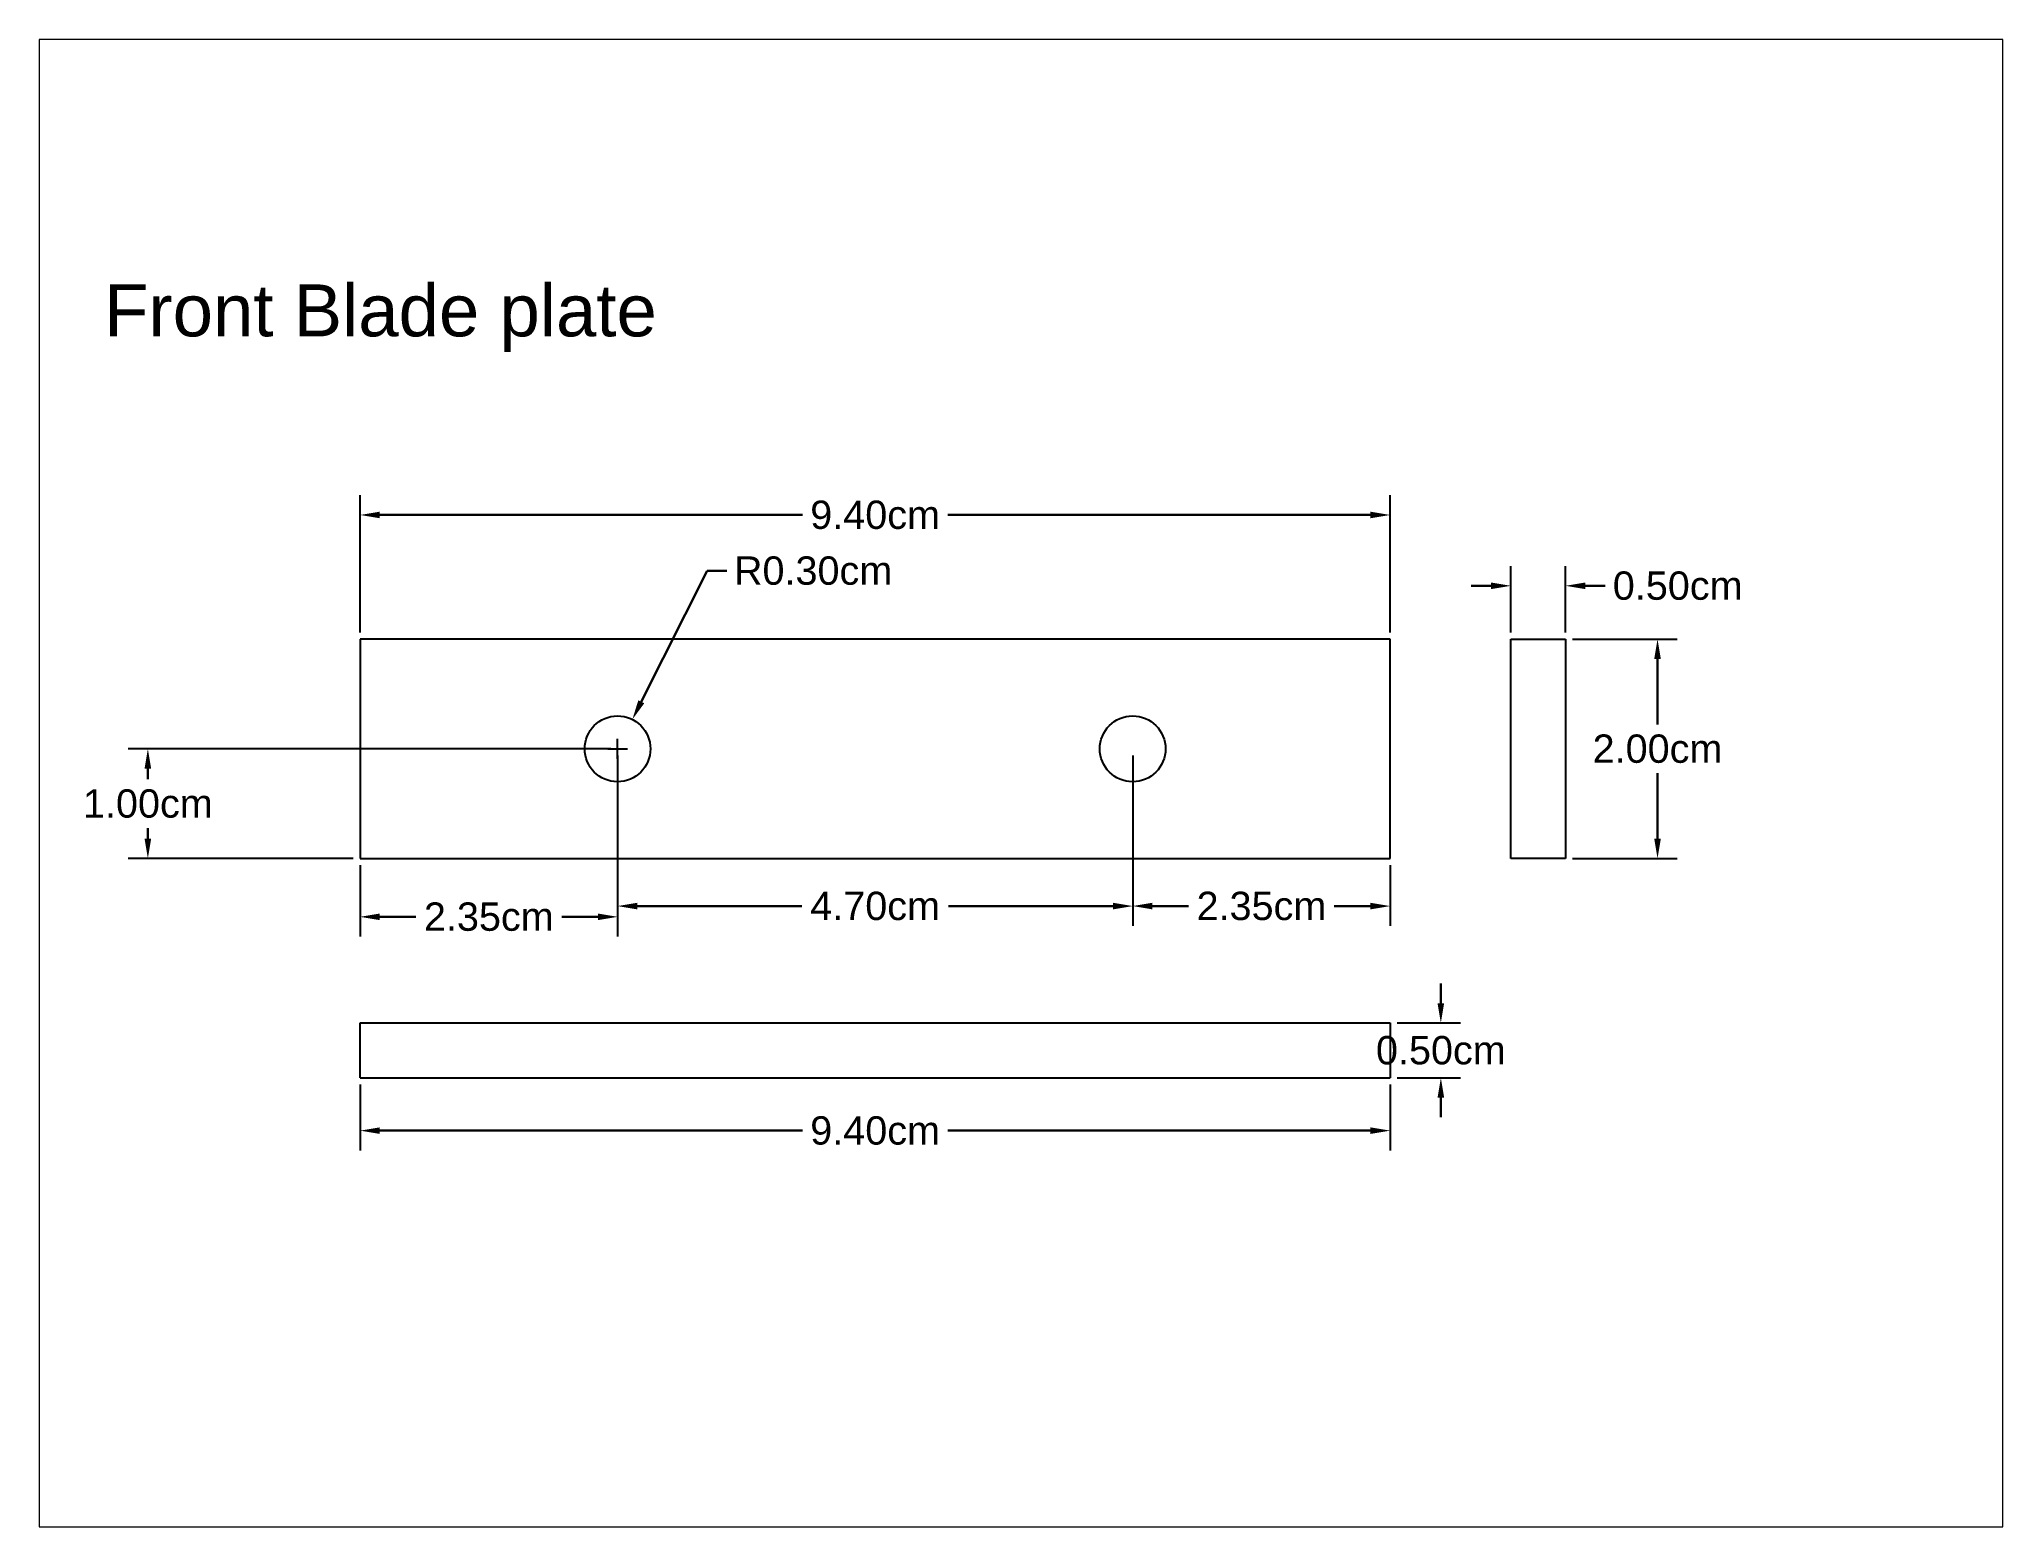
# Paper-space layout 'Layout2' of a CAD drawing. Header units: inches. Extents: x 0 to 10.5, y 0 to 8.
# The model-space entities are those that its viewports show. They can reach past a viewport. Long polylines and large blocks are cut down to what shows.
import ezdxf

# ---------------------------------------------------------------- set-up
doc = ezdxf.new("R2010")
doc.units = ezdxf.units.IN
doc.header["$MEASUREMENT"] = 0
doc.linetypes.add('HIDDEN', pattern=[0.375, 0.25, -0.125])
doc.layers.add('dim', color=250, linetype='Continuous')
doc.styles.get("Standard").update_dxf_attribs({"font": 'arial.ttf'})
doc.dimstyles.get("Standard").update_dxf_attribs({"dimtxt": 0.2585, "dimasz": 0.18, "dimexe": 0.18, "dimexo": 0.0625, "dimgap": 0.09, "dimtad": 0, "dimtih": 1, "dimtoh": 1, "dimzin": 0, "dimdsep": 46, "dimtxsty": 'Standard', "dimcen": 0.09, "dimazin": 0, "dimtfac": 1, "dimtofl": 0, "dimtmove": 0, "dimatfit": 3, "dimfxl": 1, "dimtolj": 1, "dimtzin": 0, "dimlwd": 30, "dimarcsym": 0})

# ---------------------------------------------------------------- blocks, each defined once
blk = doc.blocks.new('*D39')
at = {"layer": 'Defpoints', "color": 0, "lineweight": -3, "transparency": 16777216}
for p in [(82.485, 30.768), (82.35, 30.5)]:
    blk.add_point(p, dxfattribs=at)
at = {"layer": 'dim', "color": 0, "lineweight": 30, "transparency": 16777216}
for p, q in [((83.167, 32.124), (82.566, 30.929)), ((83.347, 32.124), (83.167, 32.124))]:
    blk.add_line(p, q, dxfattribs=at)
at = {"layer": 'dim', "color": 0, "lineweight": -2, "transparency": 16777216}
for p, q in [((82.26, 30.5), (82.44, 30.5)), ((82.35, 30.41), (82.35, 30.59))]:
    blk.add_line(p, q, dxfattribs=at)
at = {"layer": 'dim', "color": 0, "lineweight": -3, "transparency": 16777216}
blk.add_solid([(82.539, 30.942), (82.593, 30.915), (82.485, 30.768)], dxfattribs=at)
at = {"layer": 'dim', "color": 0, "transparency": 16777216, "insert": (84.134, 32.124), "char_height": 0.2585, "attachment_point": 5}
blk.add_mtext('\\A1;R0.30cm', dxfattribs=at)
blk = doc.blocks.new('*D40')
at = {"layer": 'Defpoints', "color": 0, "lineweight": -3, "transparency": 16777216}
for p in [(89.4, 32.633), (80, 31.5), (89.4, 31.5)]:
    blk.add_point(p, dxfattribs=at)
at = {"layer": 'dim', "color": 0, "lineweight": -2, "transparency": 16777216}
for p, q in [((80, 31.562), (80, 32.813)), ((89.4, 31.562), (89.4, 32.813))]:
    blk.add_line(p, q, dxfattribs=at)
at = {"layer": 'dim', "color": 0, "lineweight": 30, "transparency": 16777216}
for p, q in [((80.18, 32.633), (84.037, 32.633)), ((89.22, 32.633), (85.363, 32.633))]:
    blk.add_line(p, q, dxfattribs=at)
at = {"layer": 'dim', "color": 0, "lineweight": -3, "transparency": 16777216}
for points in [[(80.18, 32.663), (80.18, 32.603), (80, 32.633)], [(89.22, 32.663), (89.22, 32.603), (89.4, 32.633)]]:
    blk.add_solid(points, dxfattribs=at)
at = {"layer": 'dim', "color": 0, "transparency": 16777216, "insert": (84.7, 32.633), "char_height": 0.2585, "attachment_point": 5}
blk.add_mtext('\\A1;9.40cm', dxfattribs=at)
blk = doc.blocks.new('*D41')
at = {"layer": 'Defpoints', "color": 0, "lineweight": -3, "transparency": 16777216}
for p in [(82.35, 30.5), (80, 29.5), (82.35, 28.968)]:
    blk.add_point(p, dxfattribs=at)
at = {"layer": 'dim', "color": 0, "lineweight": -2, "transparency": 16777216}
for p, q in [((82.35, 30.438), (82.35, 28.788)), ((80, 29.438), (80, 28.788))]:
    blk.add_line(p, q, dxfattribs=at)
at = {"layer": 'dim', "color": 0, "lineweight": 30, "transparency": 16777216}
for p, q in [((80.18, 28.968), (80.51, 28.968)), ((82.17, 28.968), (81.84, 28.968))]:
    blk.add_line(p, q, dxfattribs=at)
at = {"layer": 'dim', "color": 0, "lineweight": -3, "transparency": 16777216}
for points in [[(80.18, 28.998), (80.18, 28.938), (80, 28.968)], [(82.17, 28.998), (82.17, 28.938), (82.35, 28.968)]]:
    blk.add_solid(points, dxfattribs=at)
at = {"layer": 'dim', "color": 0, "transparency": 16777216, "insert": (81.175, 28.968), "char_height": 0.2585, "attachment_point": 5}
blk.add_mtext('\\A1;2.35cm', dxfattribs=at)
blk = doc.blocks.new('*D42')
at = {"layer": 'Defpoints', "color": 0, "lineweight": -3, "transparency": 16777216}
for p in [(87.05, 30.5), (89.4, 29.5), (89.4, 29.066)]:
    blk.add_point(p, dxfattribs=at)
at = {"layer": 'dim', "color": 0, "lineweight": -2, "transparency": 16777216}
for p, q in [((87.05, 30.438), (87.05, 28.886)), ((89.4, 29.438), (89.4, 28.886))]:
    blk.add_line(p, q, dxfattribs=at)
at = {"layer": 'dim', "color": 0, "lineweight": 30, "transparency": 16777216}
for p, q in [((87.23, 29.066), (87.56, 29.066)), ((89.22, 29.066), (88.89, 29.066))]:
    blk.add_line(p, q, dxfattribs=at)
at = {"layer": 'dim', "color": 0, "lineweight": -3, "transparency": 16777216}
for points in [[(87.23, 29.096), (87.23, 29.036), (87.05, 29.066)], [(89.22, 29.096), (89.22, 29.036), (89.4, 29.066)]]:
    blk.add_solid(points, dxfattribs=at)
at = {"layer": 'dim', "color": 0, "transparency": 16777216, "insert": (88.225, 29.066), "char_height": 0.2585, "attachment_point": 5}
blk.add_mtext('\\A1;2.35cm', dxfattribs=at)
blk = doc.blocks.new('*D43')
at = {"layer": 'Defpoints', "color": 0, "lineweight": -3, "transparency": 16777216}
for p in [(82.35, 30.5), (87.05, 30.5), (87.05, 29.066)]:
    blk.add_point(p, dxfattribs=at)
at = {"layer": 'dim', "color": 0, "lineweight": -2, "transparency": 16777216}
for p, q in [((82.35, 30.437), (82.35, 28.886)), ((87.05, 30.437), (87.05, 28.886))]:
    blk.add_line(p, q, dxfattribs=at)
at = {"layer": 'dim', "color": 0, "lineweight": 30, "transparency": 16777216}
for p, q in [((82.53, 29.066), (84.032, 29.066)), ((86.87, 29.066), (85.368, 29.066))]:
    blk.add_line(p, q, dxfattribs=at)
at = {"layer": 'dim', "color": 0, "lineweight": -3, "transparency": 16777216}
for points in [[(82.53, 29.096), (82.53, 29.036), (82.35, 29.066)], [(86.87, 29.096), (86.87, 29.036), (87.05, 29.066)]]:
    blk.add_solid(points, dxfattribs=at)
at = {"layer": 'dim', "color": 0, "transparency": 16777216, "insert": (84.7, 29.066), "char_height": 0.2585, "attachment_point": 5}
blk.add_mtext('\\A1;4.70cm', dxfattribs=at)
blk = doc.blocks.new('*D44')
at = {"layer": 'Defpoints', "color": 0, "lineweight": -3, "transparency": 16777216}
for p in [(82.35, 30.5), (78.064, 29.5), (80, 29.5)]:
    blk.add_point(p, dxfattribs=at)
at = {"layer": 'dim', "color": 0, "lineweight": -2, "transparency": 16777216}
for p, q in [((82.287, 30.5), (77.884, 30.5)), ((79.938, 29.5), (77.884, 29.5))]:
    blk.add_line(p, q, dxfattribs=at)
at = {"layer": 'dim', "color": 0, "lineweight": 30, "transparency": 16777216}
for p, q in [((78.064, 30.32), (78.064, 30.222)), ((78.064, 29.68), (78.064, 29.778))]:
    blk.add_line(p, q, dxfattribs=at)
at = {"layer": 'dim', "color": 0, "lineweight": -3, "transparency": 16777216}
for points in [[(78.034, 30.32), (78.094, 30.32), (78.064, 30.5)], [(78.034, 29.68), (78.094, 29.68), (78.064, 29.5)]]:
    blk.add_solid(points, dxfattribs=at)
at = {"layer": 'dim', "color": 0, "transparency": 16777216, "insert": (78.064, 30), "char_height": 0.2585, "attachment_point": 5}
blk.add_mtext('\\A1;1.00cm', dxfattribs=at)
blk = doc.blocks.new('*D45')
at = {"layer": 'Defpoints', "color": 0, "lineweight": -3, "transparency": 16777216}
for p in [(91, 31.987), (90.5, 31.5), (91, 31.5)]:
    blk.add_point(p, dxfattribs=at)
at = {"layer": 'dim', "color": 0, "lineweight": -2, "transparency": 16777216}
for p, q in [((90.5, 31.562), (90.5, 32.167)), ((91, 31.562), (91, 32.167))]:
    blk.add_line(p, q, dxfattribs=at)
at = {"layer": 'dim', "color": 0, "lineweight": 30, "transparency": 16777216}
for p, q in [((90.32, 31.987), (90.14, 31.987)), ((91.18, 31.987), (91.36, 31.987))]:
    blk.add_line(p, q, dxfattribs=at)
at = {"layer": 'dim', "color": 0, "lineweight": -3, "transparency": 16777216}
for points in [[(90.32, 32.017), (90.32, 31.957), (90.5, 31.987)], [(91.18, 32.017), (91.18, 31.957), (91, 31.987)]]:
    blk.add_solid(points, dxfattribs=at)
at = {"layer": 'dim', "color": 0, "transparency": 16777216, "insert": (92.023, 31.987), "char_height": 0.2585, "attachment_point": 5}
blk.add_mtext('\\A1;0.50cm', dxfattribs=at)
blk = doc.blocks.new('*D46')
at = {"layer": 'Defpoints', "color": 0, "lineweight": -3, "transparency": 16777216}
for p in [(91, 31.5), (91.839, 31.5), (91, 29.5)]:
    blk.add_point(p, dxfattribs=at)
at = {"layer": 'dim', "color": 0, "lineweight": -2, "transparency": 16777216}
for p, q in [((91.063, 31.5), (92.019, 31.5)), ((91.063, 29.5), (92.019, 29.5))]:
    blk.add_line(p, q, dxfattribs=at)
at = {"layer": 'dim', "color": 0, "lineweight": 30, "transparency": 16777216}
for p, q in [((91.839, 31.32), (91.839, 30.722)), ((91.839, 29.68), (91.839, 30.278))]:
    blk.add_line(p, q, dxfattribs=at)
at = {"layer": 'dim', "color": 0, "lineweight": -3, "transparency": 16777216}
for points in [[(91.809, 31.32), (91.869, 31.32), (91.839, 31.5)], [(91.809, 29.68), (91.869, 29.68), (91.839, 29.5)]]:
    blk.add_solid(points, dxfattribs=at)
at = {"layer": 'dim', "color": 0, "transparency": 16777216, "insert": (91.839, 30.5), "char_height": 0.2585, "attachment_point": 5}
blk.add_mtext('\\A1;2.00cm', dxfattribs=at)
blk = doc.blocks.new('*D47')
at = {"layer": 'Defpoints', "color": 0, "lineweight": -3, "transparency": 16777216}
for p in [(80, 27.5), (89.4, 27.5), (89.4, 27.018)]:
    blk.add_point(p, dxfattribs=at)
at = {"layer": 'dim', "color": 0, "lineweight": -2, "transparency": 16777216}
for p, q in [((80, 27.438), (80, 26.838)), ((89.4, 27.438), (89.4, 26.838))]:
    blk.add_line(p, q, dxfattribs=at)
at = {"layer": 'dim', "color": 0, "lineweight": 30, "transparency": 16777216}
for p, q in [((80.18, 27.018), (84.037, 27.018)), ((89.22, 27.018), (85.363, 27.018))]:
    blk.add_line(p, q, dxfattribs=at)
at = {"layer": 'dim', "color": 0, "lineweight": -3, "transparency": 16777216}
for points in [[(80.18, 27.048), (80.18, 26.988), (80, 27.018)], [(89.22, 27.048), (89.22, 26.988), (89.4, 27.018)]]:
    blk.add_solid(points, dxfattribs=at)
at = {"layer": 'dim', "color": 0, "transparency": 16777216, "insert": (84.7, 27.018), "char_height": 0.2585, "attachment_point": 5}
blk.add_mtext('\\A1;9.40cm', dxfattribs=at)
blk = doc.blocks.new('*D48')
at = {"layer": 'Defpoints', "color": 0, "lineweight": -3, "transparency": 16777216}
for p in [(89.4, 28), (89.4, 27.5), (89.862, 27.5)]:
    blk.add_point(p, dxfattribs=at)
at = {"layer": 'dim', "color": 0, "lineweight": 30, "transparency": 16777216}
for p, q in [((89.862, 28.18), (89.862, 28.36)), ((89.862, 27.32), (89.862, 27.14))]:
    blk.add_line(p, q, dxfattribs=at)
at = {"layer": 'dim', "color": 0, "lineweight": -2, "transparency": 16777216}
for p, q in [((89.463, 28), (90.042, 28)), ((89.463, 27.5), (90.042, 27.5))]:
    blk.add_line(p, q, dxfattribs=at)
at = {"layer": 'dim', "color": 0, "lineweight": -3, "transparency": 16777216}
for points in [[(89.832, 28.18), (89.892, 28.18), (89.862, 28)], [(89.832, 27.32), (89.892, 27.32), (89.862, 27.5)]]:
    blk.add_solid(points, dxfattribs=at)
at = {"layer": 'dim', "color": 0, "transparency": 16777216, "insert": (89.862, 27.75), "char_height": 0.2585, "attachment_point": 5}
blk.add_mtext('\\A1;0.50cm', dxfattribs=at)

msp = doc.modelspace()

# ---------------------------------------------------------------- linework, layer by layer
for p, q in [((89.4, 31.5), (80, 31.5)), ((80, 31.5), (80, 29.5)), ((89.4, 29.5), (89.4, 31.5)), ((90.5, 31.5), (91, 31.5)), ((90.5, 29.5), (90.5, 31.5)), ((91, 31.5), (91, 29.5)), ((80, 29.5), (89.4, 29.5)), ((91, 29.5), (90.5, 29.5)), ((80, 27.5), (80, 28)), ((80, 28), (89.4, 28)), ((89.4, 28), (89.4, 27.5)), ((80, 27.5), (89.4, 27.5))]:
    msp.add_line(p, q)
for centre in [(82.35, 30.5), (87.05, 30.5)]:
    msp.add_circle(centre, 0.3)

# ---------------------------------------------------------------- texts
at = {"layer": 'dim', "linetype": 'HIDDEN', "lineweight": -3, "insert": (77.665, 34.736), "char_height": 0.47411, "attachment_point": 1}
msp.add_mtext_dynamic_manual_height_columns('Front Blade plate', width=16.61067, gutter_width=2.371, heights=[2.491], dxfattribs=at)

# ---------------------------------------------------------------- dimensions: what is measured, and where the dimension line sits
at = {"layer": 'dim'}
for base, p1, p2, picture, middle in [((89.4, 32.633), (80, 31.5), (89.4, 31.5), '*D40', (84.7, 32.633)), ((91, 31.987), (90.5, 31.5), (91, 31.5), '*D45', (92.023, 31.987)), ((82.35, 28.968), (80, 29.5), (82.35, 30.5), '*D41', (81.175, 28.968)), ((87.05, 29.066), (82.35, 30.5), (87.05, 30.5), '*D43', (84.7, 29.066)), ((89.4, 29.066), (87.05, 30.5), (89.4, 29.5), '*D42', (88.225, 29.066)), ((89.4, 27.018), (80, 27.5), (89.4, 27.5), '*D47', (84.7, 27.018))]:
    dim = msp.add_linear_dim(base=base, p1=p1, p2=p2, dimstyle='Standard', override={"dimpost": 'cm'}, dxfattribs=at)
    dim.commit()
    dim.dimension.update_dxf_attribs({"geometry": picture, "text_midpoint": middle})
dim = msp.add_radius_dim(center=(82.35, 30.5), mpoint=(82.485, 30.768), dimstyle='Standard', override={"dimpost": 'cm'}, dxfattribs=at)
dim.commit()
dim.dimension.update_dxf_attribs({"geometry": '*D39', "text_midpoint": (84.134, 32.124), "dimtype": 164})
for base, p1, p2, picture, middle in [((91.839, 31.5), (91, 29.5), (91, 31.5), '*D46', (91.839, 30.5)), ((78.064, 29.5), (82.35, 30.5), (80, 29.5), '*D44', (78.064, 30)), ((89.862, 27.5), (89.4, 28), (89.4, 27.5), '*D48', (89.862, 27.75))]:
    dim = msp.add_linear_dim(base=base, p1=p1, p2=p2, angle=90, dimstyle='Standard', override={"dimpost": 'cm'}, dxfattribs=at)
    dim.commit()
    dim.dimension.update_dxf_attribs({"geometry": picture, "text_midpoint": middle})

psp = doc.layouts.new('Layout2')

# ---------------------------------------------------------------- viewports
at = {"layer": '0', "linetype": 'HIDDEN', "lineweight": -3, "view_target_point": (86.031, 30.188)}
psp.add_viewport(center=(5.262, 3.985), size=(10.539, 7.97966), view_center_point=(0, 0), view_height=13.56543, dxfattribs=at)

doc.saveas('drawing.dxf')
